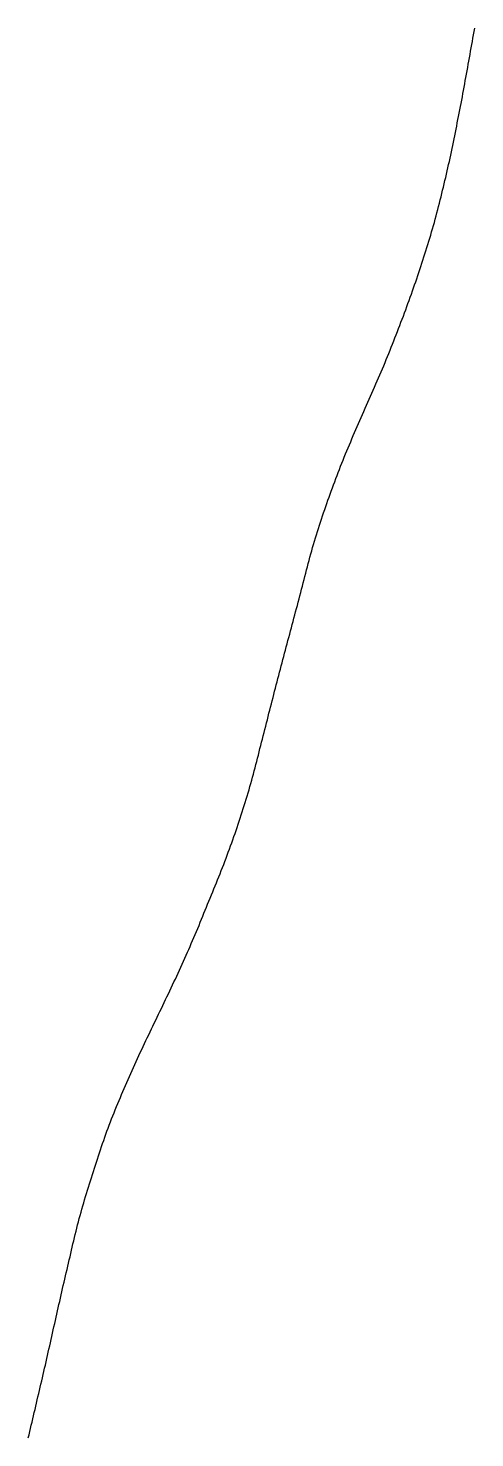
# Model space of a CAD drawing. Header units: metres. Extents: x 0 to 69, y 0 to 218.
import ezdxf

# ---------------------------------------------------------------- set-up
doc = ezdxf.new("R2010")
doc.units = ezdxf.units.M
doc.header["$MEASUREMENT"] = 0
doc.layers.add('GVSTRACKS', color=7, linetype='CONTINUOUS')

msp = doc.modelspace()

# ---------------------------------------------------------------- linework, layer by layer
at = {"layer": 'GVSTRACKS', "color": 181, "linetype": 'Continuous'}
msp.add_polyline3d([(0, 0, 0), (0.122992, 0.484688, -0.009), (0.242959, 0.971217, -0.007), (0.358728, 1.458229, -0.004), (0.474618, 1.944756, -0.003), (0.590707, 2.433459, -0.002), (0.705799, 2.92171, 0), (0.819681, 3.409515, 0), (0.931827, 3.898562, 0), (1.04595, 4.386602, 0), (1.159274, 4.875071, 0), (1.271058, 5.362861, -0.001), (1.38535, 5.854255, -0.001), (1.501083, 6.345888, -0.001), (1.617805, 6.837018, -0.002), (1.732613, 7.323871, -0.002), (1.847879, 7.812636, -0.003), (1.964289, 8.301221, -0.005), (2.080555, 8.789622, -0.006), (2.195927, 9.282801, -0.008), (2.309179, 9.772882, -0.011), (2.425015, 10.265133, -0.014), (2.538462, 10.760532, -0.018), (2.654038, 11.255763, -0.023), (2.764353, 11.751606, -0.028), (2.87363, 12.246525, -0.034), (2.984516, 12.739821, -0.039), (3.093636, 13.2292, -0.042), (3.205224, 13.723222, -0.044), (3.31409, 14.212742, -0.045), (3.42596, 14.705659, -0.045), (3.537903, 15.200975, -0.046), (3.645473, 15.690138, -0.048), (3.753673, 16.182242, -0.048), (3.868466, 16.674599, -0.047), (3.978892, 17.171413, -0.046), (4.08491, 17.661868, -0.045), (4.198551, 18.15194, -0.04), (4.312495, 18.642394, -0.035), (4.41965, 19.136929, -0.029), (4.528555, 19.631746, -0.025), (4.639037, 20.126632, -0.021), (4.749129, 20.614802, -0.018), (4.858188, 21.106234, -0.017), (4.970825, 21.602615, -0.015), (5.082628, 22.095812, -0.014), (5.195206, 22.586704, -0.014), (5.307438, 23.076051, -0.013), (5.421508, 23.563782, -0.011), (5.535614, 24.060041, -0.011), (5.650412, 24.553567, -0.011), (5.762564, 25.04357, -0.011), (5.882339, 25.539009, -0.011), (5.995218, 26.031401, -0.013), (6.111947, 26.529005, -0.013), (6.22524, 27.021152, -0.014), (6.340455, 27.51793, -0.015), (6.453707, 28.007495, -0.015), (6.566536, 28.50208, -0.016), (6.681958, 29.000092, -0.017), (6.796214, 29.489772, -0.018), (6.911931, 29.982384, -0.019), (7.028464, 30.478892, -0.02), (7.145311, 30.96618, -0.019), (7.263194, 31.455813, -0.02), (7.383157, 31.947771, -0.02), (7.503045, 32.442761, -0.02), (7.629008, 32.937843, -0.017), (7.754148, 33.42234, -0.016), (7.885463, 33.907459, -0.015), (8.023017, 34.391624, -0.014), (8.157257, 34.878986, -0.012), (8.292645, 35.369448, -0.011), (8.439544, 35.860207, -0.009), (8.578671, 36.340947, -0.008), (8.712553, 36.826323, -0.007), (8.855304, 37.311753, -0.006), (9.000073, 37.799965, -0.004), (9.14963, 38.288354, -0.002), (9.298977, 38.779341, 0.001), (9.447991, 39.258668, 0.003), (9.597088, 39.740231, 0.005), (9.749765, 40.222217, 0.007), (9.9019, 40.707384, 0.009), (10.056859, 41.193057, 0.009), (10.210525, 41.680963, 0.007), (10.365576, 42.156769, 0.006), (10.521478, 42.633662, 0.004), (10.676835, 43.113256, 0.001), (10.837845, 43.592922, -0.002), (10.998514, 44.075834, -0.004), (11.16142, 44.559673, -0.004), (11.327239, 45.04432, -0.003), (11.494161, 45.530817, -0.002), (11.65931, 46.003908, 0), (11.824157, 46.478817, 0.003), (11.993021, 46.953066, 0.007), (12.164788, 47.42777, 0.012), (12.339918, 47.901824, 0.017), (12.514868, 48.378504, 0.023), (12.696493, 48.852458, 0.028), (12.880402, 49.325874, 0.032), (13.066134, 49.800463, 0.035), (13.255007, 50.273151, 0.038), (13.445143, 50.74599, 0.041), (13.637888, 51.219042, 0.045), (13.833746, 51.69176, 0.049), (14.029825, 52.165729, 0.054), (14.228756, 52.640145, 0.059), (14.423228, 53.100868, 0.062), (14.620751, 53.561803, 0.066), (14.818509, 54.023612, 0.068), (15.018349, 54.485724, 0.07), (15.219047, 54.948282, 0.071), (15.422316, 55.411274, 0.073), (15.625647, 55.875017, 0.073), (15.831347, 56.339341, 0.073), (16.037702, 56.804862, 0.074), (16.243835, 57.271244, 0.075), (16.45211, 57.738591, 0.076), (16.663903, 58.204405, 0.077), (16.876086, 58.671719, 0.078), (17.090006, 59.138784, 0.079), (17.307162, 59.605722, 0.081), (17.52885, 60.070476, 0.082), (17.743691, 60.522964, 0.082), (17.960396, 60.974291, 0.082), (18.18034, 61.425064, 0.082), (18.390216, 61.878884, 0.082), (18.60626, 62.330257, 0.082), (18.825467, 62.780098, 0.081), (19.038941, 63.232935, 0.084), (19.254956, 63.684971, 0.085), (19.475211, 64.150443, 0.085), (19.694618, 64.600651, 0.087), (19.908565, 65.053002, 0.088), (20.125156, 65.504175, 0.088), (20.341601, 65.955466, 0.088), (20.558581, 66.40663, 0.088), (20.774557, 66.858585, 0.087), (20.991179, 67.310177, 0.085), (21.208305, 67.763423, 0.084), (21.423309, 68.217191, 0.083), (21.641014, 68.671561, 0.081), (21.858234, 69.127184, 0.08), (22.075662, 69.582923, 0.078), (22.292188, 70.038776, 0.077), (22.508671, 70.495879, 0.076), (22.727603, 70.951401, 0.075), (22.939605, 71.40979, 0.074), (23.148036, 71.869317, 0.074), (23.357895, 72.327647, 0.074), (23.568474, 72.785901, 0.075), (23.776541, 73.24378, 0.075), (23.980412, 73.705549, 0.075), (24.184843, 74.164028, 0.074), (24.387475, 74.624205, 0.074), (24.58924, 75.084398, 0.073), (24.791783, 75.544877, 0.072), (24.99219, 76.005862, 0.07), (25.19073, 76.468132, 0.069), (25.391567, 76.929881, 0.067), (25.591076, 77.392966, 0.066), (25.787237, 77.85762, 0.065), (25.983929, 78.323267, 0.065), (26.17858, 78.789382, 0.066), (26.375998, 79.256122, 0.067), (26.565674, 79.72563, 0.07), (26.75429, 80.195443, 0.072), (26.94323, 80.665527, 0.075), (27.132714, 81.136227, 0.077), (27.322582, 81.605749, 0.081), (27.51671, 82.075537, 0.085), (27.708428, 82.545179, 0.086), (27.902138, 83.015035, 0.09), (28.094296, 83.483984, 0.093), (28.293317, 83.95194, 0.096), (28.492568, 84.418094, 0.097), (28.682476, 84.887181, 0.101), (28.875516, 85.351213, 0.103), (29.064478, 85.81494, 0.104), (29.257656, 86.291735, 0.105), (29.447622, 86.770535, 0.107), (29.633994, 87.247388, 0.107), (29.821032, 87.723466, 0.107), (30.003581, 88.19897, 0.107), (30.18616, 88.674804, 0.107), (30.366049, 89.150176, 0.106), (30.546279, 89.625922, 0.106), (30.725259, 90.102046, 0.106), (30.902963, 90.579301, 0.107), (31.079935, 91.056704, 0.106), (31.255744, 91.535002, 0.106), (31.429683, 92.0151, 0.106), (31.603376, 92.495692, 0.107), (31.778919, 92.977912, 0.108), (31.951413, 93.461303, 0.108), (32.110263, 93.936156, 0.11), (32.272144, 94.410942, 0.111), (32.434159, 94.888876, 0.112), (32.593988, 95.368906, 0.114), (32.751134, 95.852749, 0.115), (32.906578, 96.338641, 0.115), (33.062161, 96.826954, 0.116), (33.218806, 97.317161, 0.116), (33.370132, 97.794951, 0.116), (33.520276, 98.274738, 0.115), (33.669169, 98.756927, 0.115), (33.817331, 99.240561, 0.113), (33.962449, 99.727654, 0.11), (34.106192, 100.216341, 0.107), (34.251531, 100.706193, 0.104), (34.392932, 101.199367, 0.101), (34.533053, 101.694399, 0.099), (34.659692, 102.178163, 0.098), (34.786577, 102.663936, 0.099), (34.912638, 103.150586, 0.102), (35.038114, 103.639555, 0.106), (35.1618, 104.129369, 0.11), (35.285357, 104.618712, 0.114), (35.413491, 105.109233, 0.12), (35.539774, 105.600238, 0.126), (35.664051, 106.094421, 0.131), (35.787768, 106.587972, 0.136), (35.916459, 107.08175, 0.14), (36.042196, 107.575759, 0.143), (36.169828, 108.071138, 0.147), (36.295905, 108.566727, 0.149), (36.422137, 109.062941, 0.15), (36.549468, 109.559836, 0.151), (36.676733, 110.0571, 0.151), (36.803634, 110.555732, 0.152), (36.929994, 111.054529, 0.152), (37.057959, 111.553938, 0.153), (37.186536, 112.053986, 0.156), (37.310801, 112.53889, 0.159), (37.434835, 113.023611, 0.161), (37.55898, 113.509002, 0.164), (37.684048, 113.995464, 0.167), (37.80939, 114.481674, 0.17), (37.933944, 114.969057, 0.173), (38.058164, 115.456633, 0.175), (38.183738, 115.944233, 0.177), (38.310381, 116.432486, 0.179), (38.437115, 116.921518, 0.182), (38.565935, 117.410337, 0.183), (38.702526, 117.897022, 0.184), (38.823944, 118.389586, 0.187), (38.951941, 118.880277, 0.188), (39.085469, 119.369326, 0.189), (39.219644, 119.858703, 0.193), (39.344778, 120.349108, 0.193), (39.47664, 120.840199, 0.195), (39.606019, 121.330253, 0.196), (39.734291, 121.822591, 0.197), (39.862941, 122.315384, 0.199), (39.991598, 122.807839, 0.201), (40.120554, 123.3008, 0.202), (40.24977, 123.795394, 0.204), (40.380702, 124.289762, 0.206), (40.511646, 124.784572, 0.207), (40.643386, 125.279769, 0.209), (40.773504, 125.774853, 0.21), (40.905425, 126.269924, 0.212), (41.038188, 126.765126, 0.214), (41.171541, 127.260082, 0.216), (41.301833, 127.756586, 0.219), (41.435135, 128.251837, 0.221), (41.566924, 128.746651, 0.224), (41.698635, 129.242209, 0.226), (41.828684, 129.738691, 0.229), (41.957602, 130.235581, 0.231), (42.086728, 130.732589, 0.232), (42.212662, 131.231187, 0.233), (42.344037, 131.727452, 0.236), (42.472754, 132.225182, 0.237), (42.600674, 132.722826, 0.237), (42.728758, 133.220542, 0.239), (42.860417, 133.716696, 0.24), (42.988881, 134.214956, 0.241), (43.117583, 134.712973, 0.242), (43.245942, 135.210527, 0.242), (43.374966, 135.708513, 0.242), (43.50923, 136.20371, 0.242), (43.645067, 136.699792, 0.241), (43.783026, 137.19475, 0.24), (43.923467, 137.687941, 0.238), (44.066385, 138.181604, 0.237), (44.212643, 138.674337, 0.237), (44.360745, 139.166019, 0.237), (44.510488, 139.657704, 0.237), (44.663157, 140.14771, 0.237), (44.817762, 140.636239, 0.238), (44.974599, 141.124224, 0.238), (45.133885, 141.611533, 0.239), (45.294601, 142.097733, 0.239), (45.457327, 142.583346, 0.24), (45.621339, 143.067969, 0.24), (45.786134, 143.551847, 0.24), (45.952081, 144.033095, 0.241), (46.118991, 144.513384, 0.24), (46.289493, 144.993419, 0.24), (46.459099, 145.473228, 0.24), (46.631023, 145.952707, 0.239), (46.804786, 146.432166, 0.24), (46.981929, 146.910172, 0.24), (47.158818, 147.387113, 0.239), (47.337102, 147.865455, 0.239), (47.517411, 148.344128, 0.24), (47.698402, 148.822433, 0.241), (47.882226, 149.30039, 0.242), (48.068014, 149.778017, 0.243), (48.254438, 150.254841, 0.245), (48.441387, 150.731486, 0.248), (48.629508, 151.208496, 0.251), (48.819712, 151.684904, 0.254), (49.012285, 152.160687, 0.258), (49.206546, 152.636001, 0.262), (49.402699, 153.110698, 0.266), (49.602456, 153.583171, 0.27), (49.802951, 154.055155, 0.274), (50.004384, 154.526629, 0.277), (50.207091, 154.996672, 0.28), (50.412929, 155.466485, 0.282), (50.615185, 155.935786, 0.283), (50.819193, 156.404854, 0.283), (51.023077, 156.874835, 0.284), (51.228374, 157.343001, 0.286), (51.425817, 157.816283, 0.286), (51.628682, 158.284626, 0.285), (51.837914, 158.753001, 0.286), (52.037862, 159.222773, 0.289), (52.242879, 159.692735, 0.293), (52.45048, 160.161248, 0.298), (52.65131, 160.63524, 0.304), (52.853494, 161.104947, 0.308), (53.0573, 161.573257, 0.312), (53.264942, 162.042844, 0.318), (53.470828, 162.512878, 0.322), (53.675763, 162.982201, 0.325), (53.882459, 163.451341, 0.327), (54.08822, 163.922288, 0.33), (54.295161, 164.39184, 0.331), (54.500407, 164.862802, 0.331), (54.705836, 165.335538, 0.331), (54.905321, 165.809946, 0.331), (55.104451, 166.28668, 0.331), (55.30151, 166.764245, 0.332), (55.495953, 167.242237, 0.332), (55.691386, 167.720115, 0.333), (55.885283, 168.198999, 0.334), (56.077416, 168.678579, 0.335), (56.267931, 169.158827, 0.337), (56.456163, 169.639611, 0.339), (56.643376, 170.120567, 0.341), (56.830372, 170.601958, 0.344), (57.016247, 171.083897, 0.346), (57.201944, 171.564542, 0.348), (57.387365, 172.046555, 0.351), (57.570088, 172.529048, 0.353), (57.753551, 173.011657, 0.355), (57.935831, 173.494062, 0.357), (58.115955, 173.976784, 0.359), (58.29517, 174.459957, 0.36), (58.473571, 174.943544, 0.362), (58.650326, 175.427555, 0.363), (58.826393, 175.912364, 0.365), (59.001707, 176.397645, 0.367), (59.175284, 176.883564, 0.369), (59.348551, 177.370647, 0.37), (59.514919, 177.842351, 0.372), (59.680463, 178.315625, 0.373), (59.845562, 178.789629, 0.374), (60.00943, 179.264806, 0.375), (60.172307, 179.741303, 0.376), (60.335111, 180.218419, 0.376), (60.492303, 180.69753, 0.378), (60.649269, 181.177628, 0.379), (60.804133, 181.658438, 0.38), (60.957803, 182.141018, 0.382), (61.111052, 182.62418, 0.384), (61.264054, 183.108351, 0.386), (61.417411, 183.592307, 0.387), (61.570033, 184.076928, 0.388), (61.723002, 184.561887, 0.388), (61.875829, 185.048258, 0.388), (62.020918, 185.536065, 0.389), (62.164215, 186.023723, 0.391), (62.308189, 186.513159, 0.393), (62.449032, 187.003429, 0.395), (62.588029, 187.494057, 0.399), (62.724485, 187.984281, 0.402), (62.859003, 188.475291, 0.405), (62.991379, 188.967536, 0.408), (63.122264, 189.459925, 0.41), (63.25086, 189.953189, 0.411), (63.378804, 190.447845, 0.413), (63.50522, 190.94347, 0.415), (63.63062, 191.440349, 0.417), (63.755568, 191.938296, 0.419), (63.879453, 192.437063, 0.421), (64.002279, 192.936737, 0.423), (64.124137, 193.437497, 0.425), (64.244552, 193.939136, 0.427), (64.364661, 194.44121, 0.429), (64.48275, 194.944334, 0.431), (64.599621, 195.448559, 0.434), (64.710917, 195.936798, 0.436), (64.821415, 196.426371, 0.438), (64.931418, 196.916844, 0.439), (65.041176, 197.408413, 0.44), (65.147966, 197.901102, 0.44), (65.254557, 198.394115, 0.44), (65.360935, 198.888645, 0.439), (65.464695, 199.383602, 0.437), (65.565554, 199.880002, 0.435), (65.665717, 200.376846, 0.434), (65.766402, 200.873938, 0.433), (65.868992, 201.371635, 0.434), (65.970431, 201.870152, 0.435), (66.071535, 202.369075, 0.438), (66.172806, 202.86855, 0.441), (66.27325, 203.368512, 0.444), (66.372622, 203.868853, 0.447), (66.470957, 204.369564, 0.45), (66.568588, 204.87097, 0.453), (66.665001, 205.372872, 0.455), (66.760514, 205.874975, 0.457), (66.856773, 206.376855, 0.458), (66.952025, 206.878834, 0.46), (67.047088, 207.381189, 0.461), (67.141478, 207.884355, 0.463), (67.233896, 208.388403, 0.465), (67.326492, 208.892236, 0.466), (67.417726, 209.396685, 0.466), (67.50794, 209.901217, 0.465), (67.597818, 210.406155, 0.462), (67.68782, 210.911387, 0.459), (67.778946, 211.416851, 0.455), (67.870906, 211.922091, 0.451), (67.966046, 212.427021, 0.446), (68.060993, 212.931936, 0.442), (68.155983, 213.437411, 0.44), (68.2471, 213.945236, 0.438), (68.333563, 214.452929, 0.436), (68.421632, 214.960719, 0.434), (68.511848, 215.469048, 0.431), (68.598631, 215.977828, 0.426), (68.689098, 216.485538, 0.419), (68.780178, 216.993673, 0.414), (68.873485, 217.501992, 0.408), (68.967804, 218.010478, 0.403)], dxfattribs=at)

doc.saveas('drawing.dxf')
